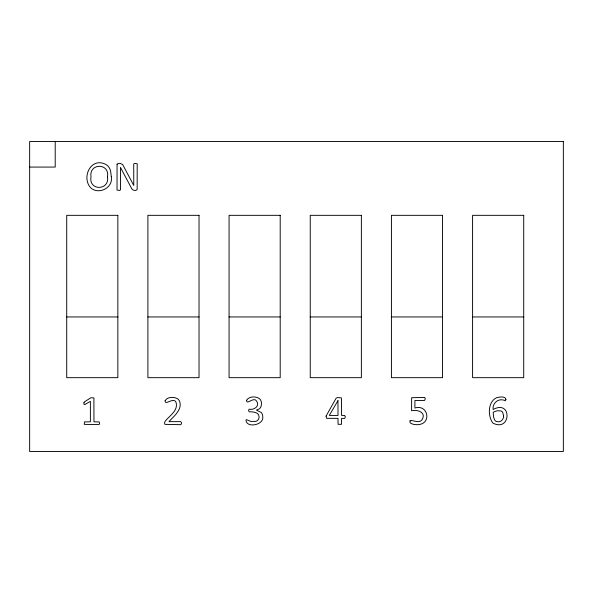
<?xml version="1.0" encoding="UTF-8"?>
<svg xmlns="http://www.w3.org/2000/svg" width="593" height="593" viewBox="0 0 593 593"><rect width="100%" height="100%" fill="white"/><g stroke="black" fill="none" stroke-linecap="round" stroke-linejoin="round"><path stroke-width="0.89" d="M29.65 167.07L55.216 167.07L55.216 141.505M66.72 316.951L117.851 316.951M147.894 316.951L199.026 316.951M229.068 316.951L280.2 316.951M310.243 316.951L361.374 316.951M391.417 316.951L442.548 316.951M472.591 316.951L523.723 316.951M505.925 399.363L505.347 400.779C499.21 397.503 492.19 402.61 493.131 409.518C512.219 399.104 511.181 432.497 492.902 423.083C487.609 416.071 487.705 401.713 496.749 397.621C499.224 397.169 505.325 395.746 505.925 399.363M326.061 416.093L326.58 418.317L338.003 418.384L338.077 424.321L341.494 424.321L341.583 418.384L344.622 418.384L345.408 416.909L344.622 415.426L341.583 415.426L341.412 397.918L337.765 397.547L336.149 398.162L326.061 416.093M246.644 400.231C246.095 405.708 254.026 396.206 256.591 401.135C260.26 406.012 253.819 410.452 249.097 409.155L248.6 410.452L249.149 411.839C252.826 411.712 259.008 411.987 259.082 416.923A4.47 4.47 0 0 1 255.842 421.378L250.728 421.401L246.451 419.629L246.021 419.926C245.932 428.42 264.27 425.292 262.743 416.59A6.078 6.078 0 0 0 260.979 412.268C251.684 408.154 259.801 411.898 261.165 405.953C261.78 403.507 261.557 400.609 259.615 398.807C256.109 396.028 248.964 396.183 246.644 400.231M165.143 400.638C164.624 406.487 174.609 395.65 176.284 403.247C177.789 410.845 169.605 415.789 165.484 420.86C164.543 421.734 164.365 423.254 164.928 424.373L180.687 424.684L181.428 423.81L181.428 422.49L180.665 421.645L168.953 421.645C173.808 416.175 182.207 410.022 179.768 401.654A6.152 6.152 0 0 0 177.233 398.57C173.653 396.628 167.3 396.873 165.143 400.638M409.985 420.867L410.163 422.898L412.535 424.069A15.692 15.692 0 0 0 419.051 424.536C432.008 422.816 427.523 403.9 414.907 408.043L414.907 400.49L424.529 400.49L425.292 398.911L424.818 397.458L411.653 397.703L411.579 410.727C417.198 409.385 426.56 412.179 422.12 419.562C419.199 424.351 412.454 419.288 409.985 420.867M83.947 402.758L83.961 404.152L84.547 404.693L90.381 401.342L90.381 421.816L84.465 421.912L84.258 424.373L99.113 424.61L99.58 423.269L99.142 421.912L93.961 421.816L93.902 397.918L90.922 397.725L84.517 401.802L83.947 402.758M111.284 176.551C113.774 189.241 95.006 196.357 88.809 185.246C82.857 174.624 91.611 158.212 104.709 163.898A9.406 9.406 0 0 1 109.661 168.434L110.565 170.754L111.284 176.551M107.496 176.803C109.749 190.805 88.424 191.005 90.996 176.758C88.868 162.905 109.898 162.756 107.496 176.803M503.635 415.908C503.85 419.333 500.722 422.601 497.23 421.675A3.854 3.854 0 0 1 494.532 419.762L493.539 416.864L493.191 412.372L494.392 411.675L497.253 410.734L501.1 410.979L502.597 412.039L503.635 415.908M117.058 164.231L117.029 190.064L119.586 190.397L120.52 189.782L120.438 167.374L131.209 187.699C131.831 190.116 135.456 191.524 137.153 189.552L137.205 163.735L134.648 163.379L133.714 164.002L133.773 185.453L122.647 164.513L120.209 163.401L118.444 163.401L117.058 164.231M337.966 400.653L329.308 415.426L338.003 415.426L337.966 400.653M563.35 141.505L29.65 141.505L29.65 451.495L563.35 451.495L563.35 141.505M117.851 215.326L66.72 215.326L66.72 377.674L117.851 377.674L117.851 215.326M199.026 215.326L147.894 215.326L147.894 377.674L199.026 377.674L199.026 215.326M280.2 215.326L229.068 215.326L229.068 377.674L280.2 377.674L280.2 215.326M361.374 215.326L310.243 215.326L310.243 377.674L361.374 377.674L361.374 215.326M442.548 215.326L391.417 215.326L391.417 377.674L442.548 377.674L442.548 215.326M523.723 215.326L472.591 215.326L472.591 377.674L523.723 377.674L523.723 215.326"/></g></svg>
